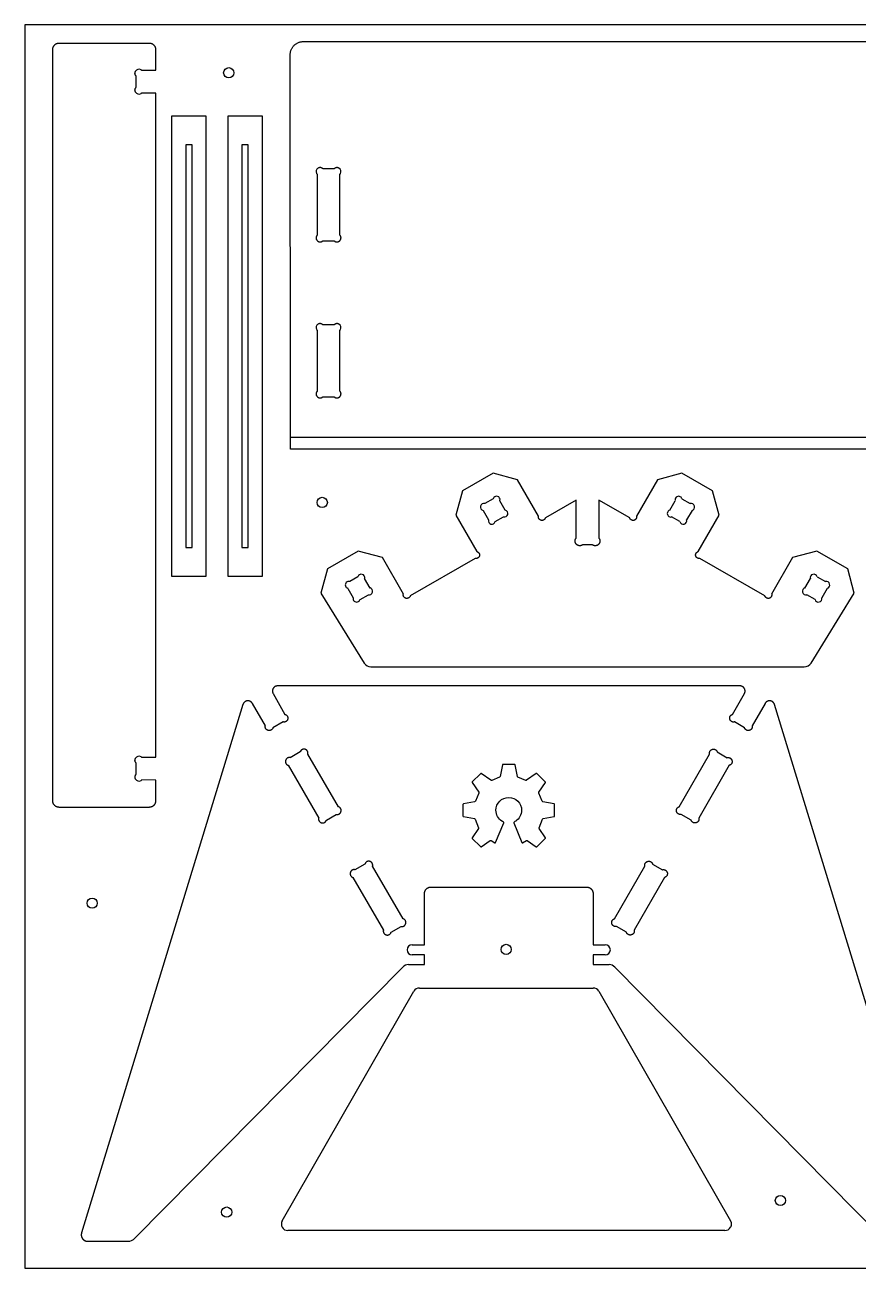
# Model space of a CAD drawing. Header units: millimetres. Extents: x 0 to 2500, y 0 to 1220.
# Drawn here: x 0 to 818, y 0 to 1220 of the extents above; entities that cross this region are included whole.
import ezdxf

# ---------------------------------------------------------------- set-up
doc = ezdxf.new("R2010")
doc.units = ezdxf.units.MM
doc.header["$MEASUREMENT"] = 0
for name, color, linetype, true_color in [('Angled Pockets Top', 3, 'Continuous', 0x00ff00), ('Board Fixings', 6, 'Continuous', 0xff00ff), ('Pockets 10mm', 5, 'Continuous', 0x0000ff), ('Pockets 5mm', 4, 'Continuous', 0x00ffff), ('Profile - inside', 30, 'Continuous', 0xff7f00), ('Profile - outside', 18, 'Continuous', 0x000000), ('Stock Perimeter', 1, 'Continuous', 0xff0007)]:
    doc.layers.add(name, color=color, linetype=linetype, true_color=true_color)

msp = doc.modelspace()

# ---------------------------------------------------------------- linework, layer by layer
at = {"layer": 'Angled Pockets Top'}
msp.add_line((1009.6, 815.2), (260.6, 815.2), dxfattribs=at)
at = {"layer": 'Board Fixings'}
for centre in [(200, 1173), (291.8, 751.4), (66, 358.2), (472.3, 312.8), (741.3, 66.4), (198, 55)]:
    msp.add_circle(centre, 5, dxfattribs=at)
at = {"layer": 'Pockets 10mm'}
for p, q in [((468.5, 493.8, -4.5), (466.4, 482.4, -4.5)), ((480.5, 494.3, -4.5), (469.1, 494.3, -4.5)), ((483.2, 482.4, -4.5), (481.1, 493.8, -4.5)), ((438.9, 476.4, -4.5), (445.3, 467, -4.5)), ((447, 485.2, -4.5), (439, 477.1, -4.5)), ((457.3, 478.7, -4.5), (447.8, 485.3, -4.5)), ((465.8, 481.8, -4.5), (458.2, 478.6, -4.5)), ((491.4, 478.6, -4.5), (483.7, 481.8, -4.5)), ((501.8, 485.3, -4.5), (492.3, 478.7, -4.5)), ((510.6, 477.1, -4.5), (502.6, 485.2, -4.5)), ((504.2, 467, -4.5), (510.7, 476.4, -4.5)), ((445.4, 466.2, -4.5), (442, 458.3, -4.5)), ((507.6, 458.3, -4.5), (504.2, 466.2, -4.5)), ((429.8, 455.1, -4.5), (429.8, 443.7, -4.5)), ((441.3, 457.7, -4.5), (430.3, 455.6, -4.5)), ((519.3, 455.6, -4.5), (508.2, 457.7, -4.5)), ((519.7, 443.7, -4.5), (519.8, 455.1, -4.5)), ((430.3, 443.1, -4.5), (441.1, 441.1, -4.5)), ((441.7, 440.5, -4.5), (445.1, 432.1, -4.5)), ((504.5, 432.1, -4.5), (507.9, 440.5, -4.5)), ((508.5, 441.1, -4.5), (519.3, 443.1, -4.5)), ((445, 431.3, -4.5), (438.9, 422.4, -4.5)), ((461.9, 417.7, -4.5), (469.8, 436.9, -4.5)), ((469.6, 437.7, -4.5), (468.6, 438.3, -4.5)), ((479.7, 436.9, -4.5), (487.7, 417.7, -4.5)), ((480.9, 438.3, -4.5), (480, 437.7, -4.5)), ((510.7, 422.4, -4.5), (504.6, 431.3, -4.5)), ((439, 421.6, -4.5), (447, 413.6, -4.5)), ((447.8, 413.5, -4.5), (456.5, 419.5, -4.5)), ((457.4, 419.5, -4.5), (461.2, 417.5, -4.5)), ((488.3, 417.5, -4.5), (492.2, 419.5, -4.5)), ((493, 419.5, -4.5), (501.8, 413.5, -4.5)), ((502.6, 413.6, -4.5), (510.6, 421.6, -4.5))]:
    msp.add_line(p, q, dxfattribs=at)
for points in [[(469.1, 494.3, -4.5), (468.8, 494.3, -4.5), (468.6, 494.1, -4.5), (468.5, 493.8, -4.5)], [(481.1, 493.8, -4.5), (481, 494.1, -4.5), (480.7, 494.3, -4.5), (480.5, 494.3, -4.5)], [(439, 477.1, -4.5), (438.8, 477, -4.5), (438.7, 476.6, -4.5), (438.9, 476.4, -4.5)], [(447.8, 485.3, -4.5), (447.5, 485.4, -4.5), (447.2, 485.4, -4.5), (447, 485.2, -4.5)], [(458.2, 478.6, -4.5), (457.9, 478.5, -4.5), (457.5, 478.6, -4.5), (457.3, 478.7, -4.5)], [(466.4, 482.4, -4.5), (466.3, 482.2, -4.5), (466.1, 481.9, -4.5), (465.8, 481.8, -4.5)], [(483.7, 481.8, -4.5), (483.5, 481.9, -4.5), (483.2, 482.2, -4.5), (483.2, 482.4, -4.5)], [(492.3, 478.7, -4.5), (492, 478.6, -4.5), (491.6, 478.5, -4.5), (491.4, 478.6, -4.5)], [(502.6, 485.2, -4.5), (502.4, 485.4, -4.5), (502, 485.4, -4.5), (501.8, 485.3, -4.5)], [(510.7, 476.4, -4.5), (510.8, 476.6, -4.5), (510.8, 477, -4.5), (510.6, 477.1, -4.5)], [(445.3, 467, -4.5), (445.5, 466.8, -4.5), (445.5, 466.4, -4.5), (445.4, 466.2, -4.5)], [(504.2, 466.2, -4.5), (504.1, 466.4, -4.5), (504.1, 466.8, -4.5), (504.2, 467, -4.5)], [(430.3, 455.6, -4.5), (430, 455.6, -4.5), (429.8, 455.3, -4.5), (429.8, 455.1, -4.5)], [(442, 458.3, -4.5), (441.9, 458, -4.5), (441.6, 457.7, -4.5), (441.3, 457.7, -4.5)], [(508.2, 457.7, -4.5), (507.9, 457.7, -4.5), (507.7, 458, -4.5), (507.6, 458.3, -4.5)], [(519.8, 455.1, -4.5), (519.8, 455.3, -4.5), (519.5, 455.6, -4.5), (519.3, 455.6, -4.5)], [(429.8, 443.7, -4.5), (429.8, 443.4, -4.5), (430, 443.1, -4.5), (430.3, 443.1, -4.5)], [(441.1, 441.1, -4.5), (441.3, 441, -4.5), (441.6, 440.8, -4.5), (441.7, 440.5, -4.5)], [(507.9, 440.5, -4.5), (507.9, 440.8, -4.5), (508.2, 441, -4.5), (508.5, 441.1, -4.5)], [(519.3, 443.1, -4.5), (519.5, 443.1, -4.5), (519.7, 443.4, -4.5), (519.7, 443.7, -4.5)], [(445.1, 432.1, -4.5), (445.2, 431.9, -4.5), (445.2, 431.5, -4.5), (445, 431.3, -4.5)], [(468.6, 438.3, -4.5), (468.4, 438.4, -4.5), (468.2, 438.5, -4.5), (468, 438.7, -4.5)], [(469.8, 436.9, -4.5), (469.9, 437.2, -4.5), (469.8, 437.5, -4.5), (469.6, 437.7, -4.5)], [(480, 437.7, -4.5), (479.7, 437.5, -4.5), (479.6, 437.2, -4.5), (479.7, 436.9, -4.5)], [(481.6, 438.7, -4.5), (481.4, 438.5, -4.5), (481.1, 438.4, -4.5), (480.9, 438.3, -4.5)], [(504.6, 431.3, -4.5), (504.4, 431.5, -4.5), (504.4, 431.9, -4.5), (504.5, 432.1, -4.5)], [(438.9, 422.4, -4.5), (438.7, 422.1, -4.5), (438.8, 421.8, -4.5), (439, 421.6, -4.5)], [(456.5, 419.5, -4.5), (456.8, 419.7, -4.5), (457.1, 419.7, -4.5), (457.4, 419.5, -4.5)], [(461.2, 417.5, -4.5), (461.5, 417.3, -4.5), (461.8, 417.4, -4.5), (461.9, 417.7, -4.5)], [(487.7, 417.7, -4.5), (487.8, 417.4, -4.5), (488.1, 417.3, -4.5), (488.3, 417.5, -4.5)], [(492.2, 419.5, -4.5), (492.4, 419.7, -4.5), (492.8, 419.7, -4.5), (493, 419.5, -4.5)], [(510.6, 421.6, -4.5), (510.8, 421.8, -4.5), (510.8, 422.1, -4.5), (510.7, 422.4, -4.5)], [(447, 413.6, -4.5), (447.2, 413.4, -4.5), (447.5, 413.3, -4.5), (447.8, 413.5, -4.5)], [(501.8, 413.5, -4.5), (502, 413.3, -4.5), (502.4, 413.4, -4.5), (502.6, 413.6, -4.5)]]:
    msp.add_open_spline(points, degree=3, dxfattribs=at)
msp.add_open_spline([(468, 438.7, -4.5), (464.5, 441, -4.5), (462.2, 444.9, -4.5), (462.2, 449.3, -4.5), (462.2, 456.2, -4.5), (467.8, 461.9, -4.5), (474.8, 461.9, -4.5), (481.7, 461.9, -4.5), (487.4, 456.2, -4.5), (487.4, 449.3, -4.5), (487.4, 444.9, -4.5), (485, 441, -4.5), (481.6, 438.7, -4.5)], degree=3, knots=[261, 261, 261, 261, 262, 262, 262, 263, 263, 263, 264, 264, 264, 265, 265, 265, 265], dxfattribs=at)
at = {"layer": 'Pockets 5mm'}
for points in [[(164.2, 707), (164.2, 1102.4), (157.8, 1102.4), (157.8, 707), (164.2, 707)], [(219.2, 707), (219.2, 1102.4), (212.8, 1102.4), (212.8, 707), (219.2, 707)]]:
    msp.add_lwpolyline(points, dxfattribs=at)
at = {"layer": 'Profile - inside'}
for p, q in [((303.6, 1078.8), (292.3, 1078.8)), ((286.8, 1073.4), (286.8, 1013.6)), ((309.1, 1013.6), (309.1, 1073.4)), ((292.3, 1008.1), (303.6, 1008.1)), ((286.8, 920.3), (286.8, 860.5)), ((303.6, 925.7), (292.3, 925.7)), ((309.1, 860.5), (309.1, 920.3)), ((292.3, 855), (303.6, 855)), ((459.4, 754.8, -4.5), (451.3, 750.2, -4.5)), ((471.4, 743.9, -4.5), (466.1, 753.1, -4.5)), ((632.8, 743.9, -4.5), (638.1, 753.1, -4.5)), ((644.7, 754.8, -4.5), (652.8, 750.2, -4.5)), ((449.6, 743.5, -4.5), (454.9, 734.3, -4.5)), ((461.5, 732.6, -4.5), (469.6, 737.2, -4.5)), ((642.7, 732.6, -4.5), (634.6, 737.2, -4.5)), ((654.6, 743.5, -4.5), (649.3, 734.3, -4.5)), ((326.8, 678.3, -4.5), (318.7, 673.7, -4.5)), ((338.7, 667.4, -4.5), (333.4, 676.6, -4.5)), ((765.4, 667.4, -4.5), (770.7, 676.6, -4.5)), ((777.4, 678.3, -4.5), (785.5, 673.7, -4.5)), ((316.9, 667, -4.5), (322.2, 657.8, -4.5)), ((328.9, 656.1, -4.5), (337, 660.7, -4.5)), ((775.3, 656.1, -4.5), (767.2, 660.7, -4.5)), ((787.2, 667, -4.5), (781.9, 657.8, -4.5)), ((270.2, 506.5, -4.5), (260.4, 500.9, -4.5)), ((307.6, 452.7, -4.5), (277.7, 504.5, -4.5)), ((642, 452.7, -4.5), (671.9, 504.5, -4.5)), ((679.3, 506.5, -4.5), (689.2, 500.9, -4.5)), ((258.4, 493.4, -4.5), (288.3, 441.6, -4.5)), ((691.2, 493.4, -4.5), (661.3, 441.6, -4.5)), ((295.8, 439.6, -4.5), (305.6, 445.3, -4.5)), ((653.8, 439.6, -4.5), (644, 445.3, -4.5)), ((333.7, 396.5, -4.5), (323.9, 390.9, -4.5)), ((371.1, 342.8, -4.5), (341.2, 394.5, -4.5)), ((578.5, 342.8, -4.5), (608.4, 394.5, -4.5)), ((615.8, 396.5, -4.5), (625.7, 390.9, -4.5)), ((321.9, 383.4, -4.5), (351.8, 331.6, -4.5)), ((627.7, 383.4, -4.5), (597.8, 331.6, -4.5)), ((359.3, 329.6, -4.5), (369.1, 335.3, -4.5)), ((590.3, 329.6, -4.5), (580.5, 335.3, -4.5))]:
    msp.add_line(p, q, dxfattribs=at)
for centre, radius, start, end in [((289.7, 1076), 3.93, 119.9884, 209.9884), ((306.2, 1076), 3.93, 329.9884, 59.9884), ((289.7, 922.9), 3.93, 119.9884, 209.9884), ((306.2, 922.9), 3.93, 329.9884, 59.9884), ((462.8, 754, -4.5), 3.43, 344.9534, 164.9534), ((641.4, 754, -4.5), 3.43, 15.0466, 195.0466), ((450.5, 746.9, -4.5), 3.43, 74.9534, 254.9534), ((653.7, 746.9, -4.5), 3.43, 285.0466, 105.0466), ((458.2, 733.5, -4.5), 3.43, 164.9534, 344.9534), ((470.5, 740.5, -4.5), 3.43, 254.9534, 74.9534), ((633.7, 740.5, -4.5), 3.43, 105.0466, 285.0466), ((646, 733.5, -4.5), 3.43, 195.0466, 15.0466), ((317.8, 670.4, -4.5), 3.43, 74.9913, 254.9913), ((330.1, 677.5, -4.5), 3.43, 344.9913, 164.9913), ((774, 677.5, -4.5), 3.43, 15.0087, 195.0087), ((786.3, 670.4, -4.5), 3.43, 285.0087, 105.0087), ((337.8, 664.1, -4.5), 3.43, 254.9913, 74.9913), ((766.3, 664.1, -4.5), 3.43, 105.0087, 285.0087), ((325.5, 657, -4.5), 3.43, 164.9913, 344.9913), ((778.6, 657, -4.5), 3.43, 195.0087, 15.0087)]:
    msp.add_arc(centre, radius, start, end, dxfattribs=at)
for points, weights in [([(286.3, 1074), (286.5, 1073.6), (286.8, 1073.4)], [1, 0.948287729328, 0.914835758084]), ([(292.3, 1078.8), (290.3, 1080.9), (287.7, 1079.4)], [0.914835791626, 0.758819025933, 1]), ([(308.2, 1079.4), (305.6, 1080.9), (303.6, 1078.8)], [1, 0.758819025933, 0.914835791626]), ([(309.1, 1073.4), (309.4, 1073.6), (309.6, 1074)], [0.914835758084, 0.948287729328, 1]), ([(286.8, 1013.6), (284.1, 1011), (286.9, 1008.2)], [1, 0.707106816723, 1]), ([(309, 1008.2), (311.8, 1011), (309.1, 1013.6)], [1, 0.707106816723, 1]), ([(286.9, 1008.2), (289.7, 1005.4), (292.3, 1008.1)], [1, 0.707106816723, 1]), ([(303.6, 1008.1), (306.2, 1005.4), (309, 1008.2)], [1, 0.707106816723, 1]), ([(286.3, 920.9), (286.5, 920.5), (286.8, 920.3)], [1, 0.948287729328, 0.914835758084]), ([(292.3, 925.7), (290.3, 927.8), (287.7, 926.3)], [0.914835791626, 0.758819025933, 1]), ([(308.2, 926.3), (305.6, 927.8), (303.6, 925.7)], [1, 0.758819025933, 0.914835791626]), ([(309.1, 920.3), (309.4, 920.5), (309.6, 920.9)], [0.914835758084, 0.948287729328, 1]), ([(286.8, 860.5), (284.1, 857.9), (286.9, 855.1)], [1, 0.707106816723, 1]), ([(286.9, 855.1), (289.7, 852.3), (292.3, 855)], [1, 0.707106816723, 1]), ([(303.6, 855), (306.2, 852.3), (309, 855.1)], [1, 0.707106816723, 1]), ([(309, 855.1), (311.8, 857.9), (309.1, 860.5)], [1, 0.707106816723, 1])]:
    msp.add_rational_spline(points, weights, degree=2, dxfattribs=at)
for points, weights, knots in [([(260.4, 500.9, -4.5), (257.7, 501.7, -4.5), (256.2, 499.1, -4.5), (254.2, 495.6, -4.5), (257.6, 493.7, -4.5), (258.1, 493.4, -4.5), (258.4, 493.4, -4.5)], [0.914835642837, 0.758819140937, 1, 0.707106781187, 1, 0.948287729328, 0.914835758084], [540.24875, 540.24875, 540.24875, 541.342004, 541.342004, 542.669666, 542.669666, 542.904074, 542.904074, 542.904074]), ([(277.7, 504.5, -4.5), (277.8, 504.8, -4.5), (277.8, 505.4, -4.5), (277.8, 509.3, -4.5), (273.9, 509.3, -4.5), (270.9, 509.3, -4.5), (270.2, 506.5, -4.5)], [0.914835774035, 0.948287741657, 1, 0.707106781187, 1, 0.758819025933, 0.914835791626], [464.333093, 464.333093, 464.333093, 464.567501, 464.567501, 465.895163, 465.895163, 466.988417, 466.988417, 466.988417]), ([(671.9, 504.5, -4.5), (671.7, 504.8, -4.5), (671.7, 505.4, -4.5), (671.7, 509.3, -4.5), (675.7, 509.3, -4.5), (678.7, 509.3, -4.5), (679.3, 506.5, -4.5)], [0.914835774035, 0.948287741657, 1, 0.707106781187, 1, 0.758819025933, 0.914835791626], [464.333093, 464.333093, 464.333093, 464.567501, 464.567501, 465.895163, 465.895163, 466.988417, 466.988417, 466.988417]), ([(689.2, 500.9, -4.5), (691.9, 501.7, -4.5), (693.4, 499.1, -4.5), (695.4, 495.6, -4.5), (692, 493.7, -4.5), (691.5, 493.4, -4.5), (691.2, 493.4, -4.5)], [0.914835642837, 0.758819140937, 1, 0.707106781187, 1, 0.948287729328, 0.914835758084], [540.24875, 540.24875, 540.24875, 541.342004, 541.342004, 542.669666, 542.669666, 542.904074, 542.904074, 542.904074]), ([(305.6, 445.3, -4.5), (309.2, 444.3, -4.5), (310.2, 448.1, -4.5), (311.2, 451.8, -4.5), (307.6, 452.7, -4.5)], [1, 0.707106816723, 1, 0.707106816723, 1], [446.851044, 446.851044, 446.851044, 448.178706, 448.178706, 449.506367, 449.506367, 449.506367]), ([(644, 445.3, -4.5), (640.4, 444.3, -4.5), (639.4, 448.1, -4.5), (638.4, 451.8, -4.5), (642, 452.7, -4.5)], [1, 0.707106816723, 1, 0.707106816723, 1], [446.851044, 446.851044, 446.851044, 448.178706, 448.178706, 449.506367, 449.506367, 449.506367]), ([(288.3, 441.6, -4.5), (287.3, 438, -4.5), (291.1, 437, -4.5), (294.9, 436, -4.5), (295.8, 439.6, -4.5)], [1, 0.707106816723, 1, 0.707106816723, 1], [370.935425, 370.935425, 370.935425, 372.263087, 372.263087, 373.590749, 373.590749, 373.590749]), ([(661.3, 441.6, -4.5), (662.3, 438, -4.5), (658.5, 437, -4.5), (654.7, 436, -4.5), (653.8, 439.6, -4.5)], [1, 0.707106816723, 1, 0.707106816723, 1], [370.935425, 370.935425, 370.935425, 372.263087, 372.263087, 373.590749, 373.590749, 373.590749]), ([(323.9, 390.9, -4.5), (321.2, 391.7, -4.5), (319.7, 389.1, -4.5), (317.7, 385.7, -4.5), (321.1, 383.7, -4.5), (321.6, 383.4, -4.5), (321.9, 383.4, -4.5)], [0.914835717231, 0.758819083435, 1, 0.707106781188, 1, 0.948287729328, 0.914835758084], [540.24875, 540.24875, 540.24875, 541.342004, 541.342004, 542.669666, 542.669666, 542.904074, 542.904074, 542.904074]), ([(341.2, 394.5, -4.5), (341.3, 394.9, -4.5), (341.3, 395.4, -4.5), (341.3, 399.3, -4.5), (337.4, 399.3, -4.5), (334.4, 399.3, -4.5), (333.7, 396.5, -4.5)], [0.914835758084, 0.948287729328, 1, 0.707106781187, 1, 0.758819083435, 0.914835717231], [464.333093, 464.333093, 464.333093, 464.567501, 464.567501, 465.895163, 465.895163, 466.988417, 466.988417, 466.988417]), ([(608.4, 394.5, -4.5), (608.2, 394.9, -4.5), (608.2, 395.4, -4.5), (608.2, 399.3, -4.5), (612.2, 399.3, -4.5), (615.2, 399.3, -4.5), (615.8, 396.5, -4.5)], [0.914835758084, 0.948287729328, 1, 0.707106781187, 1, 0.758819083435, 0.914835717231], [464.333093, 464.333093, 464.333093, 464.567501, 464.567501, 465.895163, 465.895163, 466.988417, 466.988417, 466.988417]), ([(625.7, 390.9, -4.5), (628.4, 391.7, -4.5), (629.9, 389.1, -4.5), (631.9, 385.7, -4.5), (628.5, 383.7, -4.5), (628, 383.4, -4.5), (627.7, 383.4, -4.5)], [0.914835717231, 0.758819083435, 1, 0.707106781188, 1, 0.948287729328, 0.914835758084], [540.24875, 540.24875, 540.24875, 541.342004, 541.342004, 542.669666, 542.669666, 542.904074, 542.904074, 542.904074]), ([(369.1, 335.3, -4.5), (372.7, 334.3, -4.5), (373.7, 338.1, -4.5), (374.7, 341.9, -4.5), (371.1, 342.8, -4.5)], [1, 0.707106816723, 1, 0.707106816723, 1], [446.851044, 446.851044, 446.851044, 448.178706, 448.178706, 449.506367, 449.506367, 449.506367]), ([(580.5, 335.3, -4.5), (576.9, 334.3, -4.5), (575.9, 338.1, -4.5), (574.9, 341.9, -4.5), (578.5, 342.8, -4.5)], [1, 0.707106816723, 1, 0.707106816723, 1], [446.851044, 446.851044, 446.851044, 448.178706, 448.178706, 449.506367, 449.506367, 449.506367]), ([(351.8, 331.6, -4.5), (350.8, 328, -4.5), (354.6, 327, -4.5), (358.4, 326, -4.5), (359.3, 329.6, -4.5)], [1, 0.707106816723, 1, 0.707106816723, 1], [370.935425, 370.935425, 370.935425, 372.263087, 372.263087, 373.590749, 373.590749, 373.590749]), ([(597.8, 331.6, -4.5), (598.8, 328, -4.5), (595, 327, -4.5), (591.2, 326, -4.5), (590.3, 329.6, -4.5)], [1, 0.707106816723, 1, 0.707106816723, 1], [370.935425, 370.935425, 370.935425, 372.263087, 372.263087, 373.590749, 373.590749, 373.590749])]:
    msp.add_rational_spline(points, weights, degree=2, knots=knots, dxfattribs=at)
at = {"layer": 'Profile - outside'}
for p, q in [((39.3, 1201.8), (33.4, 1201.8)), ((53.3, 1201.8), (39.3, 1201.8)), ((122.3, 1201.8), (53.3, 1201.8)), ((273.1, 1203.6, 0), (997, 1203.6, 0)), ((27, 1195.5), (27, 458.9)), ((128.6, 1175.4), (128.6, 1195.5)), ((260.6, 813.7, 0), (260.4, 1190.9)), ((114.6, 1175.4), (128.6, 1175.4)), ((109.1, 1158.6), (109.1, 1169.9)), ((128.6, 1153), (114.6, 1153.1)), ((128.6, 501.3), (128.6, 1153)), ((260.6, 808.2, 0), (260.6, 813.7, 0)), ((260.6, 807.5, 0), (260.6, 808.2, 0)), ((260.6, 803.7, 0), (260.6, 807.5, 0)), ((1009.7, 803.7, 0), (260.6, 803.7, 0)), ((459.6, 780.1, -4.5), (429.4, 762.6, -4.5)), ((483.5, 773.7, -4.5), (459.6, 780.1, -4.5)), ((504.1, 738, -4.5), (483.5, 773.7, -4.5)), ((620.7, 773.7, -4.5), (600.1, 738, -4.5)), ((644.5, 780.1, -4.5), (620.7, 773.7, -4.5)), ((674.8, 762.6, -4.5), (644.5, 780.1, -4.5)), ((429.4, 762.6, -4.5), (423, 738.8, -4.5)), ((681.2, 738.8, -4.5), (674.8, 762.6, -4.5)), ((540.8, 753.6, -4.5), (510.7, 736.2, -4.5)), ((540.9, 716.3, -4.5), (540.8, 753.6, -4.5)), ((563.3, 753.6, -4.5), (563.2, 716.3, -4.5)), ((593.5, 736.2, -4.5), (563.3, 753.6, -4.5)), ((423, 738.8, -4.5), (443.6, 703.1, -4.5)), ((660.6, 703.1, -4.5), (681.2, 738.8, -4.5)), ((556.7, 709.9, -4.5), (547.3, 709.9, -4.5)), ((327, 703.6, -4.5), (296.8, 686.1, -4.5)), ((350.9, 697.2, -4.5), (327, 703.6, -4.5)), ((371.4, 661.5, -4.5), (350.9, 697.2, -4.5)), ((441.8, 696.5, -4.5), (378.1, 659.7, -4.5)), ((726.1, 659.7, -4.5), (662.4, 696.5, -4.5)), ((753.3, 697.2, -4.5), (732.7, 661.5, -4.5)), ((777.2, 703.6, -4.5), (753.3, 697.2, -4.5)), ((807.4, 686.1, -4.5), (777.2, 703.6, -4.5)), ((296.8, 686.1, -4.5), (290.4, 662.3, -4.5)), ((813.8, 662.3, -4.5), (807.4, 686.1, -4.5)), ((290.4, 662.3, -4.5), (332.8, 593.7, -4.5)), ((771.4, 593.8, -4.5), (813.8, 662.3, -4.5)), ((339.6, 590, -4.5), (764.6, 590, -4.5)), ((243.6, 563.8, -4.5), (255.2, 543.4, -4.5)), ((701.7, 571.3, -4.5), (247.9, 571.3, -4.5)), ((694.3, 543.4, -4.5), (706, 563.8, -4.5)), ((214, 553.2, -4.5), (55.6, 34.5, -4.5)), ((236, 532.3, -4.5), (223.2, 554.2, -4.5)), ((726.3, 554.2, -4.5), (713.6, 532.3, -4.5)), ((893.9, 34.5, -4.5), (735.5, 553.2, -4.5)), ((253.3, 536, -4.5), (243.4, 530.3, -4.5)), ((706.1, 530.3, -4.5), (696.3, 536, -4.5)), ((114.6, 501.3), (128.6, 501.3)), ((109.2, 484.5), (109.1, 495.8)), ((128.6, 478.9), (114.6, 479)), ((128.6, 458.9), (128.6, 478.9)), ((33.4, 452.5), (39.3, 452.5)), ((39.3, 452.5), (53.3, 452.5)), ((53.3, 452.5), (122.3, 452.5)), ((392.1, 317.4, -4.5), (392.1, 367.6, -4.5)), ((398.5, 374, -4.5), (551.1, 374, -4.5)), ((557.5, 367.6, -4.5), (557.5, 317.4, -4.5)), ((380, 317.4, -4.5), (392.1, 317.4, -4.5)), ((557.5, 317.4, -4.5), (569.5, 317.4, -4.5)), ((392.1, 307.4, -4.5), (380, 307.4, -4.5)), ((392.1, 297.8, -4.5), (392.1, 307.4, -4.5)), ((569.5, 307.4, -4.5), (557.5, 307.4, -4.5)), ((557.5, 307.4, -4.5), (557.5, 297.8, -4.5)), ((108, 29.3, -4.5), (370.7, 295.4, -4.5)), ((376.4, 297.8, -4.5), (392.1, 297.8, -4.5)), ((557.5, 297.8, -4.5), (573.2, 297.8, -4.5)), ((578.9, 295.4, -4.5), (841.6, 29.3, -4.5)), ((252.5, 46.3, -4.4), (381.7, 271.7, -4.4)), ((387.2, 274.8, -4.4), (557.6, 274.8, -4.4)), ((563.1, 271.7, -4.4), (692.3, 46.3, -4.4)), ((686.8, 36.9, -4.4), (258, 36.9, -4.4)), ((61.7, 26.3, -4.5), (62, 26.3, -4.5)), ((62, 26.3, -4.5), (62.1, 26.3, -4.5)), ((62.1, 26.3, -4.5), (62.3, 26.3, -4.5)), ((62.3, 26.3, -4.5), (62.8, 26.3, -4.5)), ((62.8, 26.3, -4.5), (100.9, 26.3, -4.5))]:
    msp.add_line(p, q, dxfattribs=at)
for points in [[(178, 679.1), (178, 1130.3), (144, 1130.3), (144, 679.1), (178, 679.1)], [(233, 679.1), (233, 1130.3), (199, 1130.3), (199, 679.1), (233, 679.1)]]:
    msp.add_lwpolyline(points, dxfattribs=at)
for centre, radius, start, end in [((112, 1172.5), 3.93, 59.9942, 149.9942), ((112, 1156), 3.93, 209.9942, 299.9942), ((339.6, 598, -4.5), 8, 211.7472, 270), ((764.6, 598, -4.5), 8, 270, 328.3339), ((112, 498.4), 3.93, 60.0116, 150.0116), ((112, 481.9), 3.93, 210.0116, 300.0116), ((380, 312.4, -4.5), 5, 90, 270), ((569.5, 312.4, -4.5), 5, 270, 90), ((376.4, 289.8, -4.5), 8, 90, 135.3747), ((573.2, 289.8, -4.5), 8, 44.6253, 90), ((387.2, 268.5, -4.4), 6.3, 90, 150.1768), ((557.6, 268.5, -4.4), 6.3, 29.8232, 90), ((258, 43.2, -4.4), 6.3, 150.1768, 270), ((100.9, 36.3, -4.5), 10, 270, 315.3747)]:
    msp.add_arc(centre, radius, start, end, dxfattribs=at)
at = {"layer": 'Profile - outside', "extrusion": (0.043555, -0.075575, 0.996188)}
msp.add_arc((616.6, -304.7, 22.7), 6.3, 240.1069, 299.987, dxfattribs=at)
at = {"layer": 'Profile - outside'}
for points, weights in [([(33.4, 1201.8), (27, 1201.8), (27, 1195.5)], [1, 0.707106781187, 1]), ([(128.6, 1195.5), (128.6, 1201.8), (122.3, 1201.8)], [0.999999860338, 0.707107089436, 1]), ([(109.1, 1169.9), (107.1, 1171.9), (108.6, 1174.5)], [0.914835717231, 0.758819120633, 0.999999884996]), ([(113.9, 1175.9), (114.4, 1175.7), (114.6, 1175.4)], [0.999999975342, 0.948287733681, 0.914835774035]), ([(108.6, 1154), (107.1, 1156.6), (109.1, 1158.6)], [1, 0.758819083435, 0.914835717231]), ([(114.6, 1153.1), (114.4, 1152.8), (113.9, 1152.6)], [0.914835758084, 0.948287721352, 0.999999975342]), ([(109.1, 495.8), (107.1, 497.8), (108.6, 500.4)], [0.914835717231, 0.758819083435, 1]), ([(114, 501.8), (114.4, 501.6), (114.6, 501.3)], [0.999999975342, 0.948287721352, 0.914835758084]), ([(108.6, 479.9), (107.1, 482.5), (109.2, 484.5)], [1, 0.758819140937, 0.914835642837]), ([(114.6, 479), (114.4, 478.7), (114, 478.5)], [0.914835758084, 0.948287721352, 0.999999975342]), ([(27, 458.9), (27, 452.5), (33.4, 452.5)], [1, 0.707107019605, 1]), ([(122.3, 452.5), (128.6, 452.5), (128.6, 458.9)], [1, 0.707107327855, 0.999999860338]), ([(392.1, 367.6, -4.5), (392.1, 374, -4.5), (398.5, 374, -4.5)], [0.99999930169, 0.707107479497, 0.99999930169]), ([(551.1, 374, -4.5), (557.5, 374, -4.5), (557.5, 367.6, -4.5)], [0.99999930169, 0.707107479497, 0.99999930169])]:
    msp.add_rational_spline(points, weights, degree=2, dxfattribs=at)
at = {"layer": 'Profile - outside', "extrusion": (1.13104e-13, -9.66457e-07, 1)}
msp.add_rational_spline([(260.4, 1190.9), (260.4, 1203.6, 0), (273.1, 1203.6, 0)], [1, 0.707106851018, 0.999999860338], degree=2, dxfattribs=at)
at = {"layer": 'Profile - outside'}
for points, weights, knots in [([(510.7, 736.2, -4.5), (510, 733.7, -4.5), (507.4, 733.7, -4.5), (503.9, 733.7, -4.5), (503.9, 737.1, -4.5), (503.9, 737.6, -4.5), (504.1, 738, -4.5)], [0.91485422559, 0.759050896778, 1.00016785396, 0.707225471862, 1.00016785396, 0.948394701265, 0.914921798064], [2258.3019719, 2258.3019719, 2258.3019719, 2258.4765137, 2258.4765137, 2258.6885712, 2258.6885712, 2258.7260492, 2258.7260492, 2258.7260492]), ([(600.1, 738, -4.5), (600.2, 737.6, -4.5), (600.2, 737.1, -4.5), (600.2, 733.7, -4.5), (596.8, 733.7, -4.5), (594.2, 733.7, -4.5), (593.5, 736.2, -4.5)], [0.914921814025, 0.948394713609, 1.00016785396, 0.707225471862, 1.00016785396, 0.759050954265, 0.914854151297], [2050.674374, 2050.674374, 2050.674374, 2050.711852, 2050.711852, 2050.9239096, 2050.9239096, 2051.0984514, 2051.0984514, 2051.0984514]), ([(547.3, 709.9, -4.5), (544.2, 707.2, -4.5), (541.2, 710.2, -4.5), (538.1, 713.3, -4.5), (540.9, 716.3, -4.5)], [1, 0.732421402947, 1, 0.732421402947, 1], [2207.870513, 2207.870513, 2207.870513, 2209.549851, 2209.549851, 2211.229188, 2211.229188, 2211.229188]), ([(563.2, 716.3, -4.5), (565.9, 713.3, -4.5), (562.9, 710.2, -4.5), (559.8, 707.2, -4.5), (556.7, 709.9, -4.5)], [0.999999872409, 0.732421466742, 1, 0.732421466742, 0.999999872409], [2123.142967, 2123.142967, 2123.142967, 2124.822304, 2124.822304, 2126.501642, 2126.501642, 2126.501642]), ([(443.6, 703.1, -4.5), (446.1, 702.4, -4.5), (446.1, 699.8, -4.5), (446.1, 696.4, -4.5), (442.7, 696.4, -4.5), (442.2, 696.4, -4.5), (441.8, 696.5, -4.5)], [0.91492151117, 0.75899884626, 1.00016785385, 0.707225471779, 1.00016785385, 0.948342511052, 0.914854331605], [2265.2878082, 2265.2878082, 2265.2878082, 2265.4623877, 2265.4623877, 2265.6744453, 2265.6744453, 2265.7119611, 2265.7119611, 2265.7119611]), ([(662.4, 696.5, -4.5), (661.9, 696.4, -4.5), (661.5, 696.4, -4.5), (658.1, 696.4, -4.5), (658.1, 699.8, -4.5), (658.1, 702.4, -4.5), (660.6, 703.1, -4.5)], [0.914854331605, 0.948342511052, 1.00016785385, 0.707225471779, 1.00016785385, 0.75899884626, 0.91492151117], [2043.6884622, 2043.6884622, 2043.6884622, 2043.725978, 2043.725978, 2043.9380356, 2043.9380356, 2044.112615, 2044.112615, 2044.112615]), ([(378.1, 659.7, -4.5), (377.4, 657.2, -4.5), (374.7, 657.2, -4.5), (371.3, 657.2, -4.5), (371.3, 660.6, -4.5), (371.3, 661.1, -4.5), (371.4, 661.5, -4.5)], [0.914854225369, 0.759035895081, 1.0001576255, 0.707218239249, 1.0001576255, 0.948363246851, 0.914884313549], [2339.2715681, 2339.2715681, 2339.2715681, 2339.4461151, 2339.4461151, 2339.6581727, 2339.6581727, 2339.6956664, 2339.6956664, 2339.6956664]), ([(732.7, 661.5, -4.5), (732.8, 661.1, -4.5), (732.8, 660.6, -4.5), (732.8, 657.2, -4.5), (729.4, 657.2, -4.5), (726.8, 657.2, -4.5), (726.1, 659.7, -4.5)], [0.914884313549, 0.948363246851, 1.0001576255, 0.707218239249, 1.0001576255, 0.759035895081, 0.914854225369], [1969.7047569, 1969.7047569, 1969.7047569, 1969.7422506, 1969.7422506, 1969.9543081, 1969.9543081, 1970.1288551, 1970.1288551, 1970.1288551]), ([(247.9, 571.3, -4.5), (245, 571.3, -4.5), (243.6, 568.8, -4.5), (242.1, 566.3, -4.5), (243.6, 563.8, -4.5)], [0.9999999363, 0.866410808444, 1, 0.866410776594, 1], [1101.61558, 1101.61558, 1101.61558, 1106.843855, 1106.843855, 1112.07213, 1112.07213, 1112.07213]), ([(706, 563.8, -4.5), (707.4, 566.3, -4.5), (706, 568.8, -4.5), (704.5, 571.3, -4.5), (701.7, 571.3, -4.5)], [1, 0.866410776594, 1, 0.866410808444, 0.9999999363], [1073.279008, 1073.279008, 1073.279008, 1078.507284, 1078.507284, 1083.735559, 1083.735559, 1083.735559]), ([(223.2, 554.2, -4.5), (221.6, 557, -4.5), (218.4, 556.7, -4.5), (215.1, 556.3, -4.5), (214, 553.2, -4.5)], [1, 0.836615489064, 1, 0.836615489064, 1], [1195.019607, 1195.019607, 1195.019607, 1200.816817, 1200.816817, 1206.614028, 1206.614028, 1206.614028]), ([(735.5, 553.2, -4.5), (734.5, 556.3, -4.5), (731.2, 556.7, -4.5), (728, 557, -4.5), (726.3, 554.2, -4.5)], [1, 0.836615489064, 1, 0.836615489064, 1], [978.737111, 978.737111, 978.737111, 984.534322, 984.534322, 990.331532, 990.331532, 990.331532]), ([(255.2, 543.4, -4.5), (258.9, 542.5, -4.5), (257.9, 538.7, -4.5), (256.9, 534.9, -4.5), (253.3, 536, -4.5)], [1, 0.707106816723, 1, 0.707106816723, 1], [1117.401503, 1117.401503, 1117.401503, 1118.615917, 1118.615917, 1119.830331, 1119.830331, 1119.830331]), ([(696.3, 536, -4.5), (692.7, 534.9, -4.5), (691.7, 538.7, -4.5), (690.7, 542.5, -4.5), (694.3, 543.4, -4.5)], [1, 0.707106816723, 1, 0.707106816723, 1], [1065.520808, 1065.520808, 1065.520808, 1066.735222, 1066.735222, 1067.949636, 1067.949636, 1067.949636]), ([(243.4, 530.3, -4.5), (242.5, 526.7, -4.5), (238.7, 527.7, -4.5), (234.9, 528.7, -4.5), (236, 532.3, -4.5)], [1, 0.707106816723, 1, 0.707106816723, 1], [1186.841612, 1186.841612, 1186.841612, 1188.056026, 1188.056026, 1189.270439, 1189.270439, 1189.270439]), ([(713.6, 532.3, -4.5), (714.6, 528.7, -4.5), (710.8, 527.7, -4.5), (707, 526.7, -4.5), (706.1, 530.3, -4.5)], [1, 0.707106816723, 1, 0.707106816723, 1], [996.080699, 996.080699, 996.080699, 997.295113, 997.295113, 998.509527, 998.509527, 998.509527]), ([(55.6, 34.5, -4.5), (54.7, 31.5, -4.5), (56.6, 28.9, -4.5), (58.5, 26.3, -4.5), (61.7, 26.3, -4.5)], [0.999999897746, 0.893028304576, 0.999999999762, 0.893028279072, 0.999999948754], [838.3846705, 838.3846705, 838.3846705, 838.6180535, 838.6180535, 838.8514365, 838.8514365, 838.8514365])]:
    msp.add_rational_spline(points, weights, degree=2, knots=knots, dxfattribs=at)
at = {"layer": 'Profile - outside', "extrusion": (-0.000124735, -7.15036e-05, -1)}
msp.add_rational_spline([(692.3, 46.3, -4.4), (694.1, 43.2, -4.4), (692.3, 40.1, -4.4)], [1, 0.866410776594, 1], degree=2, dxfattribs=at)
at = {"layer": 'Stock Perimeter'}
msp.add_lwpolyline([(0, 0), (2500, 0), (2500, 1220), (0, 1220), (0, 0)], dxfattribs=at)

doc.saveas('drawing.dxf')
